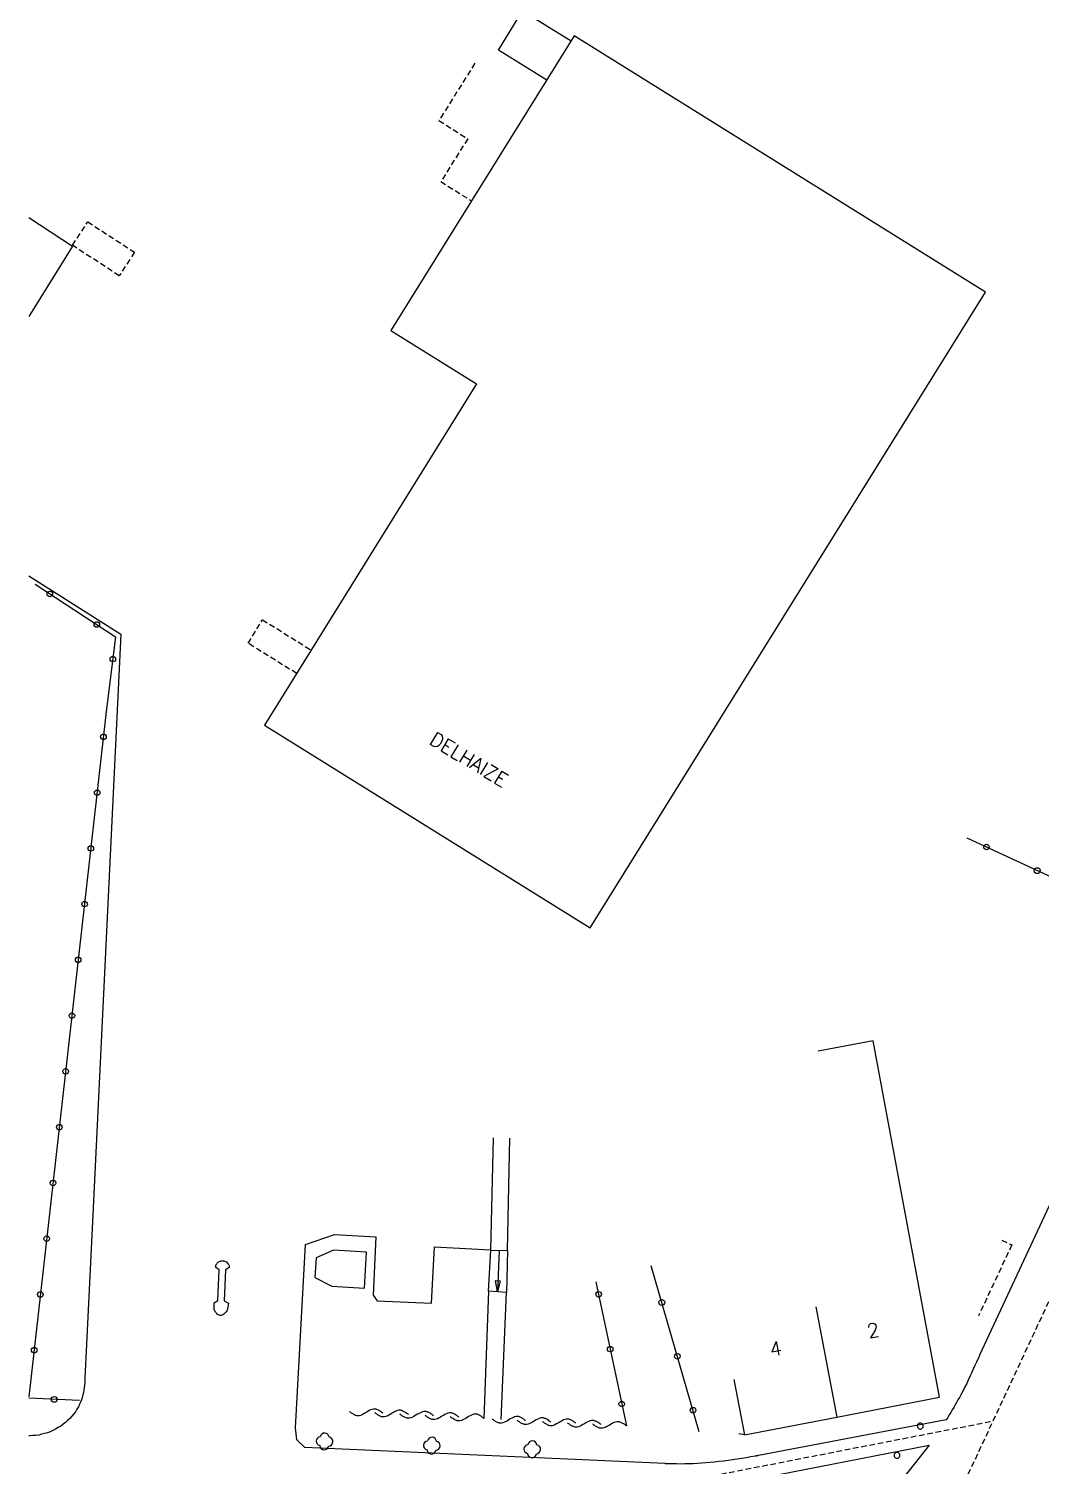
# Model space of a CAD drawing. Header units: millimetres. Extents: x 109000 to 110000, y 146999 to 148000.
# Drawn here: x 109000 to 109090.2, y 147347 to 147475 of the extents above; entities that cross this region are included whole.
import ezdxf
from ezdxf.enums import TextEntityAlignment as Align

# ---------------------------------------------------------------- set-up
doc = ezdxf.new("R2010")
doc.units = ezdxf.units.MM
doc.linetypes.add('DASHED', pattern=[0.75, 0.5, -0.25])
for name, color, linetype in [('W0001', 6, 'DASHED'), ('W0008', 7, 'CONTINUOUS'), ('W0100', 7, 'CONTINUOUS'), ('W0105', 7, 'CONTINUOUS'), ('W0112', 1, 'DASHED'), ('W0211', 2, 'CONTINUOUS'), ('W0300', 7, 'CONTINUOUS'), ('W0310', 3, 'CONTINUOUS'), ('W0991', 7, 'CONTINUOUS'), ('W1102', 7, 'CONTINUOUS')]:
    doc.layers.add(name, color=color, linetype=linetype)
doc.styles.get("Standard").update_dxf_attribs({"font": 'romans.shx', "width": 0.85})

msp = doc.modelspace()

# ---------------------------------------------------------------- linework, layer by layer
at = {"layer": 'W0001'}
for points in [[(109137.58, 147461.48), (109078.01, 147333.88)], [(109010.26, 147346.19), (109052.15, 147344.36), (109085.99, 147350.95)]]:
    msp.add_lwpolyline(points, dxfattribs=at)
at = {"layer": 'W0008'}
for points in [[(109134.94, 147464.23), (109084.79, 147356.81), (109084.79, 147356.78), (109084.77, 147356.75), (109084.76, 147356.73), (109084.75, 147356.7), (109084.73, 147356.67), (109084.72, 147356.64), (109084.71, 147356.63), (109084.69, 147356.59), (109084.68, 147356.56), (109084.67, 147356.53), (109084.51, 147356.2), (109084.36, 147355.89), (109084.22, 147355.56), (109084.07, 147355.23), (109083.91, 147354.91), (109083.76, 147354.58), (109083.61, 147354.25), (109083.44, 147353.94), (109083.28, 147353.61), (109083.11, 147353.3), (109083.11, 147353.3), (109082.99, 147353.06), (109082.86, 147352.84), (109082.74, 147352.61), (109082.61, 147352.39), (109082.48, 147352.17), (109082.35, 147351.94), (109082.22, 147351.72), (109082.08, 147351.5), (109081.95, 147351.28), (109081.82, 147351.06), (109065.07, 147347.88), (109065.04, 147347.88), (109065.01, 147347.86), (109064.98, 147347.86), (109064.95, 147347.86), (109064.92, 147347.84), (109064.9, 147347.84), (109064.86, 147347.84), (109064.83, 147347.83), (109064.81, 147347.83), (109064.78, 147347.83), (109064.38, 147347.75), (109063.97, 147347.67), (109063.58, 147347.61), (109063.17, 147347.55), (109062.77, 147347.48), (109062.36, 147347.42), (109061.96, 147347.38), (109061.55, 147347.33), (109061.15, 147347.28), (109060.74, 147347.25), (109060.74, 147347.25), (109060.37, 147347.22), (109060, 147347.19), (109059.63, 147347.16), (109059.26, 147347.14), (109058.88, 147347.13), (109058.51, 147347.13), (109058.14, 147347.11), (109057.76, 147347.13), (109057.39, 147347.13), (109057.02, 147347.14), (109056.99, 147347.14), (109056.96, 147347.14), (109056.93, 147347.14), (109056.9, 147347.14), (109056.87, 147347.14), (109056.84, 147347.14), (109056.81, 147347.14), (109056.78, 147347.14), (109056.75, 147347.16), (109056.72, 147347.16), (109024.61, 147348.58), (109023.91, 147349.28), (109023.78, 147350.33), (109024.67, 147366.67), (109027.26, 147367.58), (109030.94, 147367.38), (109030.72, 147362.17), (109031.07, 147361.66), (109035.91, 147361.44), (109036.17, 147366.48), (109041.19, 147366.22)], [(109000, 147458.2), (109003.9, 147455.66), (109000, 147449.39)], [(109000, 147426.27), (109008.22, 147421.09), (109005.71, 147369.33), (109005.01, 147354.78)], [(109041.2, 147366.19), (109041.44, 147376.19)], [(109042.68, 147366.16), (109042.91, 147376.16)], [(109017.87, 147364.63), (109017.55, 147364.42), (109017.44, 147361.67), (109017.81, 147361.45), (109017.72, 147360.94), (109017.72, 147360.94), (109017.72, 147360.92), (109017.72, 147360.92), (109017.72, 147360.92), (109017.72, 147360.92), (109017.72, 147360.92), (109017.72, 147360.92), (109017.72, 147360.92), (109017.72, 147360.92), (109017.72, 147360.92), (109017.69, 147360.84), (109017.65, 147360.77), (109017.59, 147360.67), (109017.53, 147360.59), (109017.46, 147360.53), (109017.39, 147360.47), (109017.31, 147360.42), (109017.22, 147360.38), (109017.15, 147360.36), (109017.06, 147360.36), (109016.98, 147360.38), (109016.9, 147360.41), (109016.83, 147360.45), (109016.77, 147360.52), (109016.71, 147360.58), (109016.65, 147360.66), (109016.61, 147360.73), (109016.57, 147360.81), (109016.54, 147360.89), (109016.53, 147360.97), (109016.53, 147360.97), (109016.53, 147360.98), (109016.53, 147360.98), (109016.53, 147360.98), (109016.53, 147360.98), (109016.53, 147360.98), (109016.53, 147360.98), (109016.53, 147360.98), (109016.53, 147360.98), (109016.53, 147360.98), (109016.52, 147361.48), (109016.86, 147361.69), (109016.97, 147364.44), (109016.66, 147364.67), (109016.67, 147364.73), (109016.69, 147364.81), (109016.72, 147364.89), (109016.76, 147364.95), (109016.81, 147365.02), (109016.86, 147365.08), (109016.93, 147365.13), (109017, 147365.17), (109017.08, 147365.2), (109017.15, 147365.22), (109017.24, 147365.23), (109017.32, 147365.23), (109017.4, 147365.22), (109017.48, 147365.2), (109017.55, 147365.17), (109017.62, 147365.13), (109017.69, 147365.06), (109017.74, 147365.02), (109017.79, 147364.94), (109017.83, 147364.88), (109017.86, 147364.8), (109017.87, 147364.7), (109017.87, 147364.63)], [(109041, 147362.52), (109040.59, 147351.19)], [(109042.12, 147351.09), (109042.59, 147362.41)], [(109005.01, 147354.78), (109005.01, 147354.73), (109005.01, 147354.7), (109005.01, 147354.66), (109005, 147354.63), (109005, 147354.58), (109005, 147354.53), (109005, 147354.5), (109005, 147354.45), (109004.99, 147354.42), (109004.99, 147354.38), (109004.97, 147354.16), (109004.95, 147353.94), (109004.91, 147353.72), (109004.87, 147353.48), (109004.82, 147353.28), (109004.76, 147353.06), (109004.69, 147352.84), (109004.61, 147352.64), (109004.53, 147352.44), (109004.43, 147352.23), (109004.43, 147352.23), (109004.3, 147352), (109004.16, 147351.78), (109004.01, 147351.58), (109003.84, 147351.38), (109003.66, 147351.17), (109003.47, 147351), (109003.28, 147350.81), (109003.07, 147350.66), (109002.86, 147350.5), (109002.63, 147350.36), (109002.4, 147350.22), (109002.15, 147350.11), (109001.91, 147350), (109001.66, 147349.91), (109001.4, 147349.83), (109001.15, 147349.77), (109000.89, 147349.7), (109000.61, 147349.66), (109000.36, 147349.66), (109000.09, 147349.64), (109000.05, 147349.64), (109000.02, 147349.64), (109000, 147349.64)], [(109064.44, 147345.72), (109080.3, 147348.81), (109061.98, 147325.63)], [(109064.44, 147345.72), (109080.3, 147348.81), (109061.98, 147325.63)]]:
    msp.add_lwpolyline(points, dxfattribs=at)
at = {"layer": 'W0100'}
for points in [[(109046.19, 147470.45), (109041.88, 147473.12), (109044.04, 147476.64), (109048.36, 147473.95)], [(109085.33, 147451.56), (109048.65, 147474.41), (109032.29, 147448.14), (109039.94, 147443.38), (109021.02, 147412.98), (109050.06, 147394.91), (109085.33, 147451.56), (109048.65, 147474.41), (109032.29, 147448.14), (109039.94, 147443.38), (109021.02, 147412.98), (109050.06, 147394.91)], [(109062.88, 147354.64), (109063.82, 147349.73), (109072.06, 147351.3), (109081.22, 147353.08), (109075.3, 147384.84), (109070.39, 147383.92)], [(109029.95, 147362.8), (109030.11, 147366), (109027.18, 147366.17), (109025.63, 147365.48), (109025.51, 147363.73), (109027.02, 147362.97), (109029.95, 147362.8)]]:
    msp.add_lwpolyline(points, dxfattribs=at)
at = {"layer": 'W0105'}
for points in [[(109042.68, 147366.16), (109042.59, 147362.41), (109041, 147362.52), (109041.2, 147366.19), (109042.68, 147366.16)], [(109041.94, 147366.17), (109041.79, 147362.45)], [(109042.04, 147363.45), (109041.79, 147362.45), (109041.63, 147363.47), (109042.04, 147363.45)]]:
    msp.add_lwpolyline(points, dxfattribs=at)
at = {"layer": 'W0112'}
for points in [[(109039.78, 147471.95), (109036.58, 147466.84), (109039.14, 147465.23), (109036.75, 147461.41), (109039.49, 147459.69)], [(109005.27, 147457.83), (109009.43, 147455.11), (109008.07, 147453.02), (109003.9, 147455.73), (109005.27, 147457.83)], [(109023.9, 147417.56), (109019.56, 147420.27), (109020.84, 147422.36), (109025.18, 147419.66)], [(109086.76, 147367.06), (109087.66, 147366.64), (109084.7, 147360.34)], [(109079.58, 147350.75), (109079.54, 147350.77), (109079.49, 147350.77), (109079.45, 147350.77), (109079.4, 147350.75), (109079.36, 147350.72), (109079.33, 147350.7), (109079.29, 147350.67), (109079.26, 147350.63), (109079.25, 147350.59), (109079.24, 147350.55), (109079.23, 147350.5), (109079.24, 147350.45), (109079.25, 147350.41), (109079.27, 147350.36), (109079.29, 147350.33), (109079.33, 147350.3), (109079.37, 147350.27), (109079.41, 147350.25), (109079.46, 147350.23), (109079.51, 147350.23), (109079.54, 147350.23), (109079.59, 147350.25), (109079.63, 147350.28), (109079.67, 147350.3), (109079.7, 147350.33), (109079.73, 147350.38), (109079.75, 147350.41), (109079.76, 147350.45), (109079.76, 147350.5), (109079.76, 147350.55), (109079.75, 147350.59), (109079.72, 147350.64), (109079.7, 147350.67), (109079.66, 147350.7), (109079.62, 147350.73), (109079.58, 147350.75), (109079.58, 147350.75), (109079.54, 147350.77), (109079.49, 147350.77), (109079.45, 147350.77), (109079.4, 147350.75), (109079.36, 147350.72), (109079.33, 147350.7), (109079.29, 147350.67), (109079.26, 147350.63), (109079.25, 147350.59), (109079.24, 147350.55), (109079.23, 147350.5), (109079.24, 147350.45), (109079.25, 147350.41), (109079.27, 147350.36), (109079.29, 147350.33), (109079.33, 147350.3), (109079.37, 147350.27), (109079.41, 147350.25), (109079.46, 147350.23), (109079.51, 147350.23), (109079.54, 147350.23), (109079.59, 147350.25), (109079.63, 147350.28), (109079.67, 147350.3), (109079.7, 147350.33), (109079.73, 147350.38), (109079.75, 147350.41), (109079.76, 147350.45), (109079.76, 147350.5), (109079.76, 147350.55), (109079.75, 147350.59), (109079.72, 147350.64), (109079.7, 147350.67), (109079.66, 147350.7), (109079.62, 147350.73), (109079.58, 147350.75), (109079.58, 147350.75)], [(109063.82, 147349.73), (109063.2, 147349.84)], [(109077.51, 147348.14), (109077.47, 147348.16), (109077.42, 147348.16), (109077.38, 147348.16), (109077.33, 147348.14), (109077.29, 147348.11), (109077.26, 147348.09), (109077.22, 147348.06), (109077.19, 147348.02), (109077.18, 147347.98), (109077.17, 147347.94), (109077.16, 147347.89), (109077.17, 147347.84), (109077.18, 147347.8), (109077.2, 147347.75), (109077.22, 147347.72), (109077.26, 147347.69), (109077.3, 147347.66), (109077.34, 147347.64), (109077.39, 147347.63), (109077.43, 147347.63), (109077.47, 147347.63), (109077.52, 147347.64), (109077.56, 147347.67), (109077.6, 147347.69), (109077.63, 147347.72), (109077.66, 147347.77), (109077.68, 147347.8), (109077.68, 147347.84), (109077.69, 147347.89), (109077.68, 147347.94), (109077.68, 147347.98), (109077.65, 147348.03), (109077.63, 147348.06), (109077.59, 147348.09), (109077.55, 147348.13), (109077.51, 147348.14), (109077.51, 147348.14), (109077.47, 147348.16), (109077.42, 147348.16), (109077.38, 147348.16), (109077.33, 147348.14), (109077.29, 147348.11), (109077.26, 147348.09), (109077.22, 147348.06), (109077.19, 147348.02), (109077.18, 147347.98), (109077.17, 147347.94), (109077.16, 147347.89), (109077.17, 147347.84), (109077.18, 147347.8), (109077.2, 147347.75), (109077.22, 147347.72), (109077.26, 147347.69), (109077.3, 147347.66), (109077.34, 147347.64), (109077.39, 147347.63), (109077.43, 147347.63), (109077.47, 147347.63), (109077.52, 147347.64), (109077.56, 147347.67), (109077.6, 147347.69), (109077.63, 147347.72), (109077.66, 147347.77), (109077.68, 147347.8), (109077.68, 147347.84), (109077.69, 147347.89), (109077.68, 147347.94), (109077.68, 147347.98), (109077.65, 147348.03), (109077.63, 147348.06), (109077.59, 147348.09), (109077.55, 147348.13), (109077.51, 147348.14), (109077.51, 147348.14)]]:
    msp.add_lwpolyline(points, dxfattribs=at)
at = {"layer": 'W0211'}
for points in [[(109000.56, 147425.52), (109007.75, 147420.84), (109006.88, 147413.91), (109000, 147353.11)], [(109110.69, 147417.34), (109108.89, 147413.36), (109108.91, 147412.45), (109100.82, 147394.95), (109083.68, 147402.91)], [(109059.79, 147350), (109055.5, 147364.78)], [(109050.58, 147363.36), (109053.29, 147350.52)], [(109004.54, 147352.77), (109000, 147353)]]:
    msp.add_lwpolyline(points, dxfattribs=at)
for centre, radius in [((109001.88, 147424.66), 0.25), ((109006.07, 147421.94), 0.247), ((109007.5, 147418.86), 0.25), ((109006.66, 147411.92), 0.25), ((109006.1, 147406.95), 0.247), ((109005.54, 147401.98), 0.247), ((109085.4, 147402.11), 0.247), ((109089.93, 147400), 0.264), ((109004.98, 147397.02), 0.247), ((109004.41, 147392.05), 0.247), ((109003.85, 147387.08), 0.247), ((109003.29, 147382.11), 0.247), ((109002.73, 147377.14), 0.247), ((109002.16, 147372.17), 0.247), ((109001.6, 147367.2), 0.247), ((109001.04, 147362.23), 0.247), ((109050.82, 147362.25), 0.247), ((109056.45, 147361.52), 0.262), ((109000.48, 147357.27), 0.247), ((109051.85, 147357.36), 0.247), ((109057.84, 147356.72), 0.247), ((109002.27, 147352.88), 0.262), ((109052.88, 147352.47), 0.247), ((109059.23, 147351.92), 0.247)]:
    msp.add_circle(centre, radius, dxfattribs=at)
at = {"layer": 'W0300'}
for centre, radius, start, end in [((109026.02, 147349.16), 0.392, 94.5739, 260.9097), ((109026.38, 147349.48), 0.4, 4.4846, 171.0851), ((109026.72, 147349.12), 0.407, 273.3019, 81.2538), ((109035.95, 147349.11), 0.4, 4.4846, 171.0851), ((109026.35, 147348.78), 0.399, 182.2457, 350.9097), ((109035.58, 147348.78), 0.392, 94.5739, 260.9097), ((109035.91, 147348.41), 0.399, 182.2457, 350.9097), ((109036.28, 147348.75), 0.407, 273.3019, 81.2538), ((109044.54, 147348.45), 0.392, 94.5739, 260.9097), ((109044.88, 147348.08), 0.399, 182.2457, 350.9097), ((109044.91, 147348.78), 0.4, 4.4846, 171.0851), ((109045.24, 147348.42), 0.407, 273.3019, 81.2538)]:
    msp.add_arc(centre, radius, start, end, dxfattribs=at)
at = {"layer": 'W0310'}
for points in [[(109031.6, 147351.64), (109031.54, 147351.69), (109031.47, 147351.73), (109031.42, 147351.78), (109031.36, 147351.83), (109031.29, 147351.86), (109031.23, 147351.89), (109031.18, 147351.92), (109031.11, 147351.95), (109031.05, 147351.98), (109030.99, 147352), (109030.93, 147352.02), (109030.86, 147352.02), (109030.74, 147352.02), (109030.61, 147351.98), (109030.49, 147351.94), (109030.36, 147351.88), (109030.23, 147351.8), (109030.1, 147351.72), (109029.97, 147351.64), (109029.85, 147351.58), (109029.72, 147351.5), (109029.58, 147351.45), (109029.46, 147351.42), (109029.33, 147351.42), (109029.27, 147351.42), (109029.21, 147351.44), (109029.15, 147351.45), (109029.09, 147351.48), (109029.03, 147351.52), (109028.97, 147351.55), (109028.9, 147351.58), (109028.85, 147351.63), (109028.79, 147351.66), (109028.72, 147351.7), (109028.67, 147351.75), (109028.61, 147351.8)], [(109033.85, 147351.53), (109033.79, 147351.58), (109033.72, 147351.63), (109033.67, 147351.67), (109033.61, 147351.72), (109033.54, 147351.75), (109033.48, 147351.78), (109033.43, 147351.81), (109033.36, 147351.84), (109033.3, 147351.88), (109033.24, 147351.89), (109033.18, 147351.91), (109033.11, 147351.91), (109032.99, 147351.91), (109032.86, 147351.88), (109032.74, 147351.83), (109032.61, 147351.77), (109032.48, 147351.69), (109032.36, 147351.61), (109032.22, 147351.53), (109032.1, 147351.47), (109031.97, 147351.39), (109031.83, 147351.34), (109031.71, 147351.31), (109031.58, 147351.31), (109031.52, 147351.31), (109031.46, 147351.33), (109031.4, 147351.34), (109031.33, 147351.38), (109031.27, 147351.41), (109031.22, 147351.44), (109031.15, 147351.47), (109031.09, 147351.52), (109031.03, 147351.55), (109030.97, 147351.59), (109030.91, 147351.64), (109030.85, 147351.69)], [(109036.09, 147351.42), (109036.03, 147351.47), (109035.97, 147351.52), (109035.9, 147351.55), (109035.86, 147351.59), (109035.79, 147351.64), (109035.73, 147351.67), (109035.67, 147351.7), (109035.61, 147351.73), (109035.55, 147351.75), (109035.49, 147351.78), (109035.43, 147351.8), (109035.36, 147351.8), (109035.24, 147351.8), (109035.11, 147351.77), (109034.99, 147351.72), (109034.86, 147351.66), (109034.73, 147351.58), (109034.61, 147351.52), (109034.47, 147351.44), (109034.35, 147351.36), (109034.22, 147351.3), (109034.08, 147351.23), (109033.96, 147351.22), (109033.83, 147351.2), (109033.77, 147351.2), (109033.71, 147351.22), (109033.65, 147351.23), (109033.58, 147351.27), (109033.52, 147351.3), (109033.47, 147351.33), (109033.4, 147351.36), (109033.34, 147351.39), (109033.28, 147351.44), (109033.22, 147351.47), (109033.16, 147351.52), (109033.1, 147351.56)], [(109038.34, 147351.3), (109038.28, 147351.34), (109038.22, 147351.39), (109038.16, 147351.44), (109038.1, 147351.48), (109038.04, 147351.52), (109037.97, 147351.55), (109037.92, 147351.58), (109037.86, 147351.61), (109037.79, 147351.64), (109037.73, 147351.66), (109037.67, 147351.67), (109037.61, 147351.67), (109037.48, 147351.67), (109037.36, 147351.64), (109037.23, 147351.59), (109037.1, 147351.53), (109036.97, 147351.45), (109036.85, 147351.38), (109036.72, 147351.3), (109036.59, 147351.23), (109036.46, 147351.16), (109036.33, 147351.11), (109036.2, 147351.08), (109036.08, 147351.08), (109036.01, 147351.08), (109035.95, 147351.09), (109035.89, 147351.11), (109035.83, 147351.14), (109035.76, 147351.17), (109035.71, 147351.2), (109035.65, 147351.23), (109035.58, 147351.28), (109035.52, 147351.31), (109035.46, 147351.36), (109035.4, 147351.41), (109035.34, 147351.45)], [(109040.59, 147351.19), (109040.53, 147351.23), (109040.47, 147351.28), (109040.41, 147351.33), (109040.35, 147351.38), (109040.29, 147351.41), (109040.22, 147351.44), (109040.17, 147351.47), (109040.11, 147351.5), (109040.04, 147351.53), (109039.98, 147351.55), (109039.92, 147351.56), (109039.86, 147351.56), (109039.73, 147351.56), (109039.61, 147351.53), (109039.48, 147351.48), (109039.35, 147351.42), (109039.22, 147351.34), (109039.1, 147351.27), (109038.97, 147351.19), (109038.84, 147351.13), (109038.71, 147351.05), (109038.58, 147351), (109038.45, 147350.97), (109038.33, 147350.97), (109038.26, 147350.97), (109038.2, 147350.98), (109038.14, 147351), (109038.08, 147351.03), (109038.01, 147351.06), (109037.96, 147351.09), (109037.9, 147351.13), (109037.83, 147351.17), (109037.77, 147351.2), (109037.71, 147351.25), (109037.65, 147351.3), (109037.59, 147351.34)], [(109044.31, 147350.98), (109044.25, 147351.03), (109044.19, 147351.08), (109044.13, 147351.13), (109044.07, 147351.17), (109044.01, 147351.2), (109043.94, 147351.23), (109043.89, 147351.27), (109043.83, 147351.3), (109043.76, 147351.33), (109043.7, 147351.34), (109043.64, 147351.36), (109043.58, 147351.36), (109043.45, 147351.36), (109043.33, 147351.33), (109043.2, 147351.28), (109043.07, 147351.22), (109042.94, 147351.14), (109042.82, 147351.06), (109042.69, 147350.98), (109042.56, 147350.92), (109042.43, 147350.84), (109042.29, 147350.8), (109042.17, 147350.77), (109042.04, 147350.77), (109041.98, 147350.77), (109041.92, 147350.78), (109041.86, 147350.8), (109041.79, 147350.83), (109041.73, 147350.86), (109041.68, 147350.89), (109041.61, 147350.92), (109041.55, 147350.97), (109041.49, 147351), (109041.43, 147351.05), (109041.37, 147351.09), (109041.31, 147351.14)], [(109046.55, 147350.86), (109046.49, 147350.91), (109046.43, 147350.95), (109046.37, 147350.98), (109046.32, 147351.05), (109046.26, 147351.08), (109046.19, 147351.11), (109046.13, 147351.14), (109046.07, 147351.17), (109046.01, 147351.19), (109045.95, 147351.22), (109045.89, 147351.23), (109045.83, 147351.23), (109045.7, 147351.23), (109045.58, 147351.2), (109045.45, 147351.16), (109045.32, 147351.09), (109045.19, 147351.02), (109045.06, 147350.94), (109044.93, 147350.86), (109044.79, 147350.78), (109044.67, 147350.72), (109044.54, 147350.67), (109044.41, 147350.64), (109044.29, 147350.64), (109044.22, 147350.64), (109044.16, 147350.66), (109044.1, 147350.69), (109044.04, 147350.7), (109043.98, 147350.73), (109043.92, 147350.77), (109043.86, 147350.8), (109043.8, 147350.84), (109043.74, 147350.89), (109043.68, 147350.92), (109043.62, 147350.97), (109043.56, 147351.02)], [(109048.8, 147350.75), (109048.74, 147350.8), (109048.68, 147350.84), (109048.62, 147350.89), (109048.56, 147350.94), (109048.5, 147350.97), (109048.44, 147351), (109048.38, 147351.03), (109048.32, 147351.06), (109048.26, 147351.09), (109048.19, 147351.11), (109048.13, 147351.13), (109048.07, 147351.13), (109047.94, 147351.13), (109047.82, 147351.09), (109047.69, 147351.05), (109047.56, 147350.98), (109047.44, 147350.91), (109047.31, 147350.83), (109047.18, 147350.75), (109047.05, 147350.69), (109046.92, 147350.61), (109046.79, 147350.56), (109046.66, 147350.53), (109046.54, 147350.53), (109046.47, 147350.53), (109046.41, 147350.55), (109046.35, 147350.56), (109046.29, 147350.59), (109046.22, 147350.63), (109046.17, 147350.66), (109046.11, 147350.69), (109046.04, 147350.73), (109045.98, 147350.77), (109045.92, 147350.81), (109045.86, 147350.86), (109045.8, 147350.91)], [(109051.04, 147350.63), (109050.98, 147350.67), (109050.92, 147350.72), (109050.86, 147350.75), (109050.81, 147350.81), (109050.75, 147350.84), (109050.69, 147350.88), (109050.62, 147350.91), (109050.56, 147350.94), (109050.51, 147350.95), (109050.44, 147350.98), (109050.38, 147351), (109050.32, 147351), (109050.19, 147351), (109050.07, 147350.97), (109049.94, 147350.92), (109049.81, 147350.86), (109049.69, 147350.78), (109049.55, 147350.7), (109049.42, 147350.63), (109049.29, 147350.55), (109049.16, 147350.48), (109049.03, 147350.44), (109048.9, 147350.41), (109048.78, 147350.41), (109048.72, 147350.41), (109048.65, 147350.42), (109048.59, 147350.45), (109048.54, 147350.47), (109048.47, 147350.5), (109048.41, 147350.53), (109048.35, 147350.56), (109048.29, 147350.61), (109048.23, 147350.66), (109048.17, 147350.69), (109048.11, 147350.73), (109048.05, 147350.78)], [(109053.29, 147350.52), (109053.23, 147350.56), (109053.17, 147350.61), (109053.11, 147350.66), (109053.06, 147350.7), (109052.99, 147350.73), (109052.93, 147350.77), (109052.87, 147350.8), (109052.81, 147350.83), (109052.75, 147350.86), (109052.69, 147350.88), (109052.62, 147350.89), (109052.56, 147350.89), (109052.44, 147350.89), (109052.31, 147350.86), (109052.19, 147350.81), (109052.05, 147350.75), (109051.93, 147350.67), (109051.79, 147350.59), (109051.67, 147350.52), (109051.54, 147350.45), (109051.41, 147350.38), (109051.28, 147350.33), (109051.15, 147350.3), (109051.03, 147350.3), (109050.97, 147350.3), (109050.9, 147350.31), (109050.84, 147350.33), (109050.79, 147350.36), (109050.72, 147350.39), (109050.66, 147350.42), (109050.6, 147350.45), (109050.54, 147350.5), (109050.48, 147350.53), (109050.42, 147350.58), (109050.36, 147350.63), (109050.3, 147350.67)]]:
    msp.add_lwpolyline(points, dxfattribs=at)
at = {"layer": 'W1102'}
msp.add_lwpolyline([(109070.18, 147361.13), (109072.06, 147351.3)], dxfattribs=at)

# ---------------------------------------------------------------- texts
at = {"layer": 'W0991'}
for s, rotation, p in [('DELHAIZE', 329, (109039.25, 147409.91)), ('2', 11, (109075.3, 147359.04)), ('4', 11, (109066.6, 147357.4))]:
    msp.add_text(s, height=1.25, rotation=rotation, dxfattribs=at).set_placement(p, align=Align.MIDDLE)

doc.saveas('drawing.dxf')
